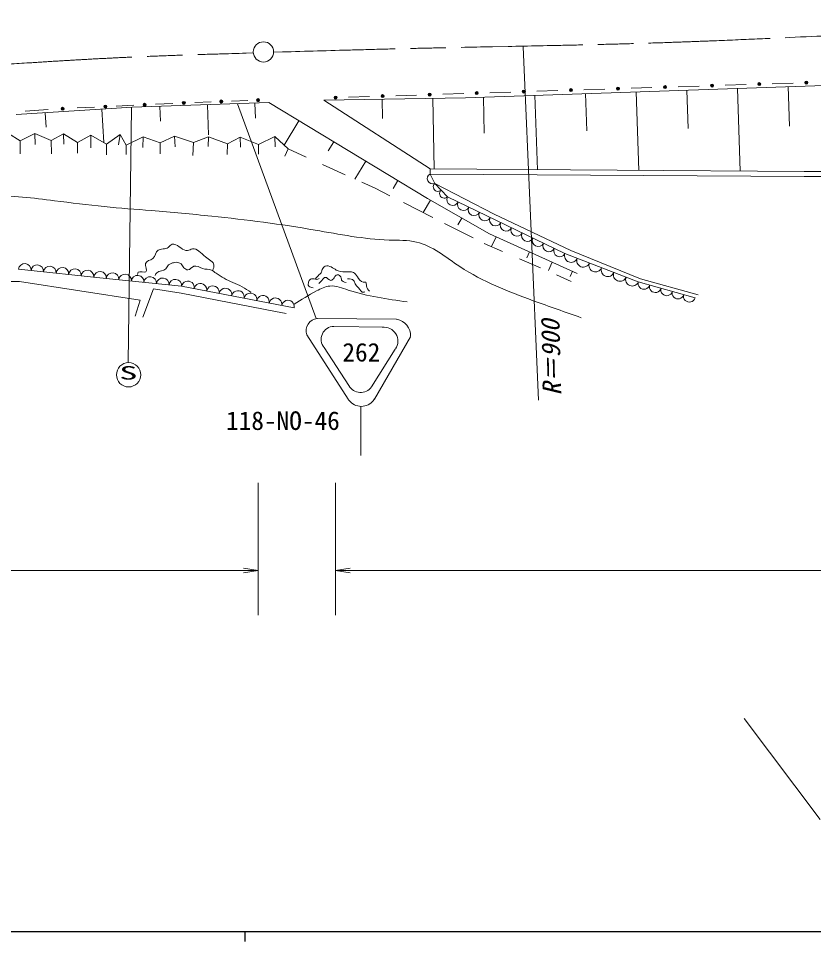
# Model space of a CAD drawing. Units: millimetres, scale not verified. Extents: x 40000 to 680000, y 20000 to 380000.
# Drawn here: x 145663 to 224106, y 204000 to 295137 of the extents above; entities that cross this region are included whole.
import ezdxf
from ezdxf.enums import TextEntityAlignment as Align

# ---------------------------------------------------------------- set-up
doc = ezdxf.new("R2010")
doc.units = ezdxf.units.MM
doc.header["$LTSCALE"] = 1000
doc.linetypes.add('CHAIN', pattern=[18.5, 12, -1.5, 3.5, -1.5])
for name, color, linetype, lineweight in [('M-BGD', 7, 'Continuous', 13), ('M-BMK', 2, 'CHAIN', 13), ('M-BMK-SRVR', 3, 'Continuous', 13), ('M-STR-HTXT', 7, 'Continuous', 13), ('M-STR-STR3', 7, 'Continuous', 13), ('M-STR-STRC', 7, 'Continuous', 13), ('M-TTL-BAND', 7, 'Continuous', 25)]:
    doc.layers.add(name, color=color, linetype=linetype, lineweight=lineweight)
doc.styles.add('ＭＳ ゴシック', font='')
doc.styles.get('ＭＳ ゴシック').set_extended_font_data('MS Gothic')

# ---------------------------------------------------------------- blocks, each defined once
blk = doc.blocks.new('open_arrow')
at = {"color": 0, "linetype": 'Continuous', "lineweight": -2}
blk.add_lwpolyline([(7.5, 1.25), (0, 0), (7.5, -1.25)], dxfattribs=at)

msp = doc.modelspace()

# ---------------------------------------------------------------- linework, layer by layer
at = {"layer": 'M-BGD'}
for p, q in [((189780, 287314), (245141, 289217)), ((198878, 288020), (196814, 287955)), ((203523, 288168), (201459, 288102)), ((208167, 288316), (206103, 288250)), ((212812, 288464), (210748, 288398)), ((211725, 284266), (211595, 288064)), ((217457, 288611), (215392, 288546)), ((216873, 280074), (216592, 288236)), ((222101, 288759), (220037, 288694)), ((221723, 284496), (221589, 288408)), ((175789, 287062), (189780, 287314)), ((180300, 287429), (178236, 287363)), ((181584, 285269), (181550, 287166)), ((184945, 287577), (182881, 287511)), ((186675, 280274), (186549, 287256)), ((189589, 287725), (187525, 287659)), ((191612, 283803), (191548, 287375)), ((194234, 287872), (192170, 287807)), ((196856, 280207), (196604, 287549)), ((201727, 284036), (201601, 287721)), ((206864, 280140), (206598, 287892)), ((145432, 285640), (156867, 286364)), ((151448, 286309), (153167, 286388)), ((154082, 282896), (153874, 286174)), ((155316, 286486), (157035, 286565)), ((156867, 286364), (170357, 286827)), ((159183, 286664), (160902, 286742)), ((159667, 284983), (159616, 286458)), ((163051, 286841), (164665, 286900)), ((164420, 283643), (164318, 286620)), ((166683, 286974), (168297, 287033)), ((169039, 285280), (168988, 286780)), ((170357, 286827), (186017, 277361)), ((186295, 280276), (175789, 287062)), ((146311, 285999), (148594, 286137)), ((148396, 284394), (148305, 285822)), ((171877, 282619), (173333, 285028)), ((145836, 283068), (144682, 283767)), ((147289, 283767), (145836, 283068)), ((148899, 283083), (147289, 283767)), ((147289, 283767), (147304, 282698)), ((150096, 283738), (148899, 283083)), ((151478, 282883), (150096, 283738)), ((150096, 283738), (150125, 282712)), ((152817, 283610), (151478, 282883)), ((154356, 282741), (152817, 283610)), ((152817, 283610), (152817, 282370)), ((155695, 283667), (154356, 282741)), ((155695, 283667), (155524, 282655)), ((156280, 282641), (155695, 283667)), ((157975, 283439), (156280, 282641)), ((157975, 283439), (157946, 282413)), ((159642, 282855), (157975, 283439)), ((161067, 283510), (159642, 282855)), ((162919, 282883), (161067, 283510)), ((161067, 283510), (161109, 282470)), ((164415, 283453), (162919, 282883)), ((164415, 283453), (164386, 282484)), ((166281, 282755), (164415, 283453)), ((170954, 283467), (169344, 282684)), ((172279, 282249), (170954, 283467)), ((170954, 283467), (170997, 282456)), ((145836, 283068), (145822, 281772)), ((148899, 283083), (148928, 281772)), ((151478, 282883), (151478, 281843)), ((154356, 282741), (154356, 281672)), ((156280, 282641), (156294, 281715)), ((159642, 282855), (159642, 281758)), ((162919, 282883), (162876, 281615)), ((166281, 282755), (166267, 281701)), ((167521, 283425), (166281, 282755)), ((169344, 282684), (167521, 283425)), ((167521, 283425), (167578, 282442)), ((169344, 282684), (169344, 281743)), ((176230, 282057), (176770, 282951)), ((172279, 282249), (171952, 281544)), ((174041, 281452), (172279, 282249)), ((177902, 279706), (175670, 280716)), ((178858, 279280), (179924, 281044)), ((186295, 280276), (186292, 279776)), ((223179, 280033), (186295, 280276)), ((238591, 280067), (223179, 280033)), ((180863, 278367), (179549, 278961)), ((182627, 278338), (183102, 279123)), ((223178, 279533), (186292, 279776)), ((186292, 279776), (186731, 278852)), ((238615, 279567), (223178, 279533)), ((182319, 277630), (180863, 278367)), ((186731, 278852), (187982, 277522)), ((186731, 278852), (192608, 275807)), ((185586, 275976), (186315, 277181)), ((186017, 277361), (192129, 273880)), ((187982, 277522), (199581, 271933)), ((186536, 275495), (183647, 276958)), ((189024, 274767), (189403, 275433)), ((192608, 275807), (200175, 272234)), ((190533, 273471), (187695, 274908)), ((192129, 273880), (200792, 269972)), ((192341, 272607), (192782, 273585)), ((193421, 272136), (191606, 272928)), ((195818, 271494), (196089, 272094)), ((199581, 271933), (206818, 269134)), ((200175, 272234), (207023, 269431)), ((197166, 270502), (195085, 271410)), ((197950, 270255), (198325, 271085)), ((154323, 269472), (145663, 270376)), ((200189, 269182), (198742, 269814)), ((200083, 269659), (200320, 270185)), ((141943, 269192), (145754, 269155)), ((145754, 269155), (157661, 267323)), ((161755, 268696), (154323, 269472)), ((206818, 269134), (212417, 267555)), ((207023, 269431), (212729, 267843)), ((157920, 265658), (158989, 268445)), ((158989, 268445), (161714, 268027)), ((161714, 268027), (171021, 266215)), ((172871, 266563), (161755, 268696)), ((157661, 267323), (157161, 265735)), ((171021, 266215), (172073, 266016))]:
    msp.add_line(p, q, dxfattribs=at)
for centre, radius in [((223391, 288800), 150), ((195524, 287914), 150), ((195524, 287914), 100), ((200169, 288061), 150), ((200169, 288061), 100), ((200169, 288061), 50), ((204813, 288209), 150), ((204813, 288209), 100), ((204813, 288209), 50), ((209458, 288357), 150), ((209458, 288357), 100), ((209458, 288357), 50), ((214102, 288505), 150), ((214102, 288505), 100), ((214102, 288505), 50), ((218747, 288652), 150), ((218747, 288652), 100), ((218747, 288652), 50), ((223391, 288800), 100), ((223391, 288800), 50), ((165674, 286937), 150), ((169306, 287070), 150), ((169306, 287070), 100), ((169306, 287070), 50), ((176946, 287322), 150), ((176946, 287322), 100), ((176946, 287322), 50), ((181591, 287470), 150), ((181591, 287470), 100), ((181591, 287470), 50), ((186235, 287618), 150), ((186235, 287618), 100), ((186235, 287618), 50), ((190880, 287766), 150), ((190880, 287766), 100), ((190880, 287766), 50), ((195524, 287914), 50), ((150021, 286223), 150), ((150021, 286223), 100), ((150021, 286223), 50), ((154241, 286437), 150), ((154241, 286437), 100), ((154241, 286437), 50), ((158109, 286614), 150), ((158109, 286614), 100), ((158109, 286614), 50), ((161977, 286792), 150), ((161977, 286792), 100), ((161977, 286792), 50), ((165674, 286937), 100), ((165674, 286937), 50)]:
    msp.add_circle(centre, radius, dxfattribs=at)
for centre, radius, start, end in [((186511, 279314), 512, 115.40945, 295.40945), ((187044, 278519), 456, 133.23761, 313.23761), ((187669, 277854), 456, 133.23761, 313.23761), ((188509, 277268), 585, 154.27457, 334.27457), ((189563, 276760), 585, 154.27457, 334.27457), ((190618, 276252), 585, 154.27457, 334.27457), ((191672, 275743), 585, 154.27457, 334.27457), ((192727, 275235), 585, 154.27457, 334.27457), ((193781, 274727), 585, 154.27457, 334.27457), ((194836, 274219), 585, 154.27457, 334.27457), ((195890, 273711), 585, 154.27457, 334.27457), ((196945, 273203), 585, 154.27457, 334.27457), ((197999, 272695), 585, 154.27457, 334.27457), ((199054, 272187), 585, 154.27457, 334.27457), ((200184, 271700), 647, 158.85197, 338.85197), ((146282, 270312), 622, 354.03551, 174.03551), ((147519, 270182), 622, 354.03551, 174.03551), ((201390, 271233), 647, 158.85197, 338.85197), ((202597, 270766), 647, 158.85197, 338.85197), ((148756, 270053), 622, 354.03551, 174.03551), ((149993, 269924), 622, 354.03551, 174.03551), ((151230, 269795), 622, 354.03551, 174.03551), ((152467, 269665), 622, 354.03551, 174.03551), ((153704, 269536), 622, 354.03551, 174.03551), ((154942, 269407), 623, 354.04287, 174.04287), ((156181, 269278), 623, 354.04287, 174.04287), ((157420, 269148), 623, 354.04287, 174.04287), ((203803, 270300), 647, 158.85197, 338.85197), ((205009, 269833), 647, 158.85197, 338.85197), ((158658, 269019), 623, 354.04287, 174.04287), ((159897, 268890), 623, 354.04287, 174.04287), ((161136, 268761), 623, 354.04287, 174.04287), ((162373, 268578), 629, 349.13919, 169.13919), ((163608, 268341), 629, 349.13919, 169.13919), ((206215, 269367), 647, 158.85197, 338.85197), ((207378, 268976), 582, 164.25607, 344.25607), ((164843, 268104), 629, 349.13919, 169.13919), ((166078, 267867), 629, 349.13919, 169.13919), ((167313, 267630), 629, 349.13919, 169.13919), ((168548, 267393), 629, 349.13919, 169.13919), ((208498, 268660), 582, 164.25607, 344.25607), ((209617, 268344), 582, 164.25607, 344.25607), ((210737, 268029), 582, 164.25607, 344.25607), ((169783, 267156), 629, 349.13919, 169.13919), ((171018, 266919), 629, 349.13919, 169.13919), ((172253, 266682), 629, 349.13919, 169.13919), ((211857, 267713), 582, 164.25607, 344.25607)]:
    msp.add_arc(centre, radius, start, end, dxfattribs=at)
for points, knots in [([(137942, 277712), (138951, 277630), (139961, 277547), (140971, 277559), (141610, 277566), (142250, 277612), (142889, 277627), (145004, 277679), (147117, 277407), (149221, 277141), (150860, 276934), (152493, 276730), (154133, 276566), (155681, 276411), (157234, 276292), (158786, 276164), (160770, 276001), (162751, 275824), (164732, 275618), (168145, 275263), (171555, 274821), (174928, 274240), (177342, 273824), (179736, 273338), (182224, 273263), (183139, 273236), (184067, 273264), (184924, 273062), (186487, 272694), (187816, 271560), (189222, 270635), (191494, 269138), (193964, 268185), (196460, 267274), (198026, 266703), (199602, 266148), (201178, 265594)], [0, 0, 0, 0, 1, 1, 1, 2, 2, 2, 3, 3, 3, 4, 4, 4, 5, 5, 5, 6, 6, 6, 7, 7, 7, 8, 8, 8, 9, 9, 9, 10, 10, 10, 11, 11, 11, 12, 12, 12, 12]), ([(164832, 270274), (164901, 270459), (164970, 270644), (164953, 270797), (164916, 271132), (164474, 271320), (164107, 271603), (163640, 271963), (163296, 272477), (162839, 272388), (162677, 272356), (162501, 272249), (162336, 272227), (161877, 272165), (161507, 272761), (161007, 272851), (160945, 272862), (160881, 272866), (160826, 272851), (160672, 272811), (160579, 272632), (160443, 272529), (160159, 272314), (159685, 272430), (159436, 272247), (159208, 272079), (159171, 271658), (158913, 271442), (158684, 271250), (158280, 271220), (158208, 270958), (158137, 270700), (158391, 270213), (158228, 270113), (158085, 270024), (157617, 270236), (157483, 270073), (157442, 270022), (157433, 269937), (157423, 269851)], [0, 0, 0, 0, 1, 1, 1, 2, 2, 2, 3, 3, 3, 4, 4, 4, 5, 5, 5, 6, 6, 6, 7, 7, 7, 8, 8, 8, 9, 9, 9, 10, 10, 10, 11, 11, 11, 12, 12, 12, 13, 13, 13, 13]), ([(168597, 268099), (168315, 268291), (168032, 268484), (167732, 268643), (167432, 268802), (167116, 268929), (166805, 269066), (166229, 269321), (165676, 269612), (165154, 269992), (165010, 270097), (164868, 270210), (164712, 270274), (164437, 270387), (164119, 270352), (163805, 270455), (163516, 270551), (163230, 270765), (162980, 270677), (162774, 270604), (162593, 270326), (162376, 270314), (162243, 270307), (162095, 270400), (161993, 270516), (161881, 270642), (161824, 270796), (161712, 270898), (161546, 271049), (161259, 271089), (161027, 271039), (160921, 271016), (160827, 270974), (160725, 270938), (160633, 270906), (160534, 270877), (160463, 270818), (160345, 270718), (160305, 270530), (160201, 270415), (159994, 270184), (159535, 270247), (159316, 270032), (159246, 269964), (159200, 269867), (159155, 269771)], [0, 0, 0, 0, 1, 1, 1, 2, 2, 2, 3, 3, 3, 4, 4, 4, 5, 5, 5, 6, 6, 6, 7, 7, 7, 8, 8, 8, 9, 9, 9, 10, 10, 10, 11, 11, 11, 12, 12, 12, 13, 13, 13, 14, 14, 14, 15, 15, 15, 15]), ([(174985, 269433), (175059, 269540), (175134, 269647), (175227, 269741), (175325, 269840), (175445, 269924), (175513, 270038), (175568, 270129), (175590, 270240), (175634, 270346), (175695, 270492), (175798, 270630), (175931, 270687), (176108, 270763), (176336, 270695), (176525, 270599), (176707, 270507), (176852, 270388), (177020, 270302), (177276, 270171), (177584, 270114), (177878, 270115), (178025, 270115), (178169, 270130), (178318, 270126), (178451, 270122), (178588, 270104), (178703, 270049), (178869, 269970), (178987, 269814), (179099, 269642), (179254, 269404), (179398, 269132), (179682, 269114), (179770, 269109), (179871, 269127), (179924, 269092), (179999, 269042), (179977, 268884), (179990, 268751), (180013, 268517), (180150, 268364), (180287, 268212)], [0, 0, 0, 0, 1, 1, 1, 2, 2, 2, 3, 3, 3, 4, 4, 4, 5, 5, 5, 6, 6, 6, 7, 7, 7, 8, 8, 8, 9, 9, 9, 10, 10, 10, 11, 11, 11, 12, 12, 12, 13, 13, 13, 14, 14, 14, 14]), ([(175293, 268971), (175427, 269102), (175560, 269233), (175700, 269400), (175763, 269475), (175827, 269557), (175898, 269576), (176078, 269624), (176302, 269271), (176492, 269268), (176612, 269266), (176719, 269403), (176811, 269543), (176902, 269680), (176979, 269820), (177097, 269840), (177254, 269866), (177483, 269681), (177515, 269488), (177525, 269426), (177515, 269363), (177526, 269312), (177559, 269158), (177784, 269120), (178010, 269081)], [0, 0, 0, 0, 1, 1, 1, 2, 2, 2, 3, 3, 3, 4, 4, 4, 5, 5, 5, 6, 6, 6, 7, 7, 7, 8, 8, 8, 8]), ([(174743, 268553), (174515, 268601), (174286, 268648), (174248, 268806), (174232, 268872), (174250, 268958), (174270, 269037), (174298, 269145), (174332, 269243), (174402, 269323), (174452, 269380), (174519, 269428), (174589, 269444), (174744, 269480), (174915, 269360), (175073, 269367), (175160, 269371), (175243, 269413), (175326, 269455)], [0, 0, 0, 0, 1, 1, 1, 2, 2, 2, 3, 3, 3, 4, 4, 4, 5, 5, 5, 6, 6, 6, 6]), ([(178142, 269433), (178377, 269428), (178613, 269424), (178725, 269279), (178794, 269191), (178816, 269049), (178868, 268938), (178943, 268779), (179080, 268681), (179209, 268531), (179374, 268340), (179527, 268063), (179737, 268102), (179769, 268108), (179802, 268122), (179836, 268135)], [0, 0, 0, 0, 1, 1, 1, 2, 2, 2, 3, 3, 3, 4, 4, 4, 5, 5, 5, 5]), ([(172851, 266925), (173568, 267374), (174285, 267822), (175062, 268234), (175491, 268462), (175938, 268678), (176393, 268718), (176987, 268771), (177595, 268523), (178197, 268322), (179171, 267997), (180128, 267795), (181101, 267618), (182059, 267444), (183032, 267295), (184004, 267145)], [0, 0, 0, 0, 1, 1, 1, 2, 2, 2, 3, 3, 3, 4, 4, 4, 5, 5, 5, 5])]:
    msp.add_open_spline(points, degree=3, knots=knots, dxfattribs=at)
at = {"layer": 'M-BMK'}
for points, knots in [([(170842, 291803), (175458, 291939), (180075, 292074), (184692, 292181), (192935, 292373), (201181, 292476), (209421, 292753), (215145, 292945), (220867, 293221), (226590, 293478), (240640, 294108), (254693, 294622), (268747, 295137)], [0, 0, 0, 0, 1, 1, 1, 2, 2, 2, 3, 3, 3, 4, 4, 4, 4]), ([(71334, 282746), (74344, 283245), (77353, 283743), (80372, 284180), (84627, 284796), (88900, 285290), (93168, 285818), (97616, 286369), (102059, 286958), (106511, 287457), (112066, 288080), (117637, 288563), (123210, 289018), (129398, 289522), (135587, 289990), (141780, 290422), (147057, 290790), (152336, 291131), (157620, 291358), (161353, 291519), (165088, 291623), (168823, 291727)], [0, 0, 0, 0, 1, 1, 1, 2, 2, 2, 3, 3, 3, 4, 4, 4, 5, 5, 5, 6, 6, 6, 7, 7, 7, 7])]:
    msp.add_open_spline(points, degree=3, knots=knots, dxfattribs=at)
at = {"layer": 'M-BMK-SRVR'}
msp.add_circle((169835, 291833), 1000, dxfattribs=at)
at = {"layer": 'M-STR-HTXT'}
for p, q in [((195456, 292340), (196983, 257464)), ((224755, 216035), (217255, 226035))]:
    msp.add_line(p, q, dxfattribs=at)
at = {"layer": 'M-STR-STR3'}
for p, q in [((169303, 249275), (169303, 236229)), ((176939, 249275), (176939, 236229)), ((169303, 240630), (70881, 240630)), ((293853, 240630), (176939, 240630))]:
    msp.add_line(p, q, dxfattribs=at)
at = {"layer": 'M-STR-STRC'}
for p, q in [((156502, 261155), (156806, 286362)), ((175038, 265499), (167285, 286722)), ((175176, 265513), (182927, 265446)), ((176785, 264732), (181750, 264645)), ((174115, 263897), (178176, 257541)), ((184347, 263697), (180805, 257557)), ((175822, 262649), (178260, 258890)), ((182817, 262471), (180504, 258754)), ((179431, 256823), (179438, 251973))]:
    msp.add_line(p, q, dxfattribs=at)
msp.add_circle((156527, 259955), 1200, dxfattribs=at)
for centre, radius, start, end in [((175240, 264314), 1203, 94.43275, 199.66571), ((182713, 263833), 1628, 356.45141, 80.70385), ((176802, 263460), 1272, 90.75444, 219.64554), ((181728, 263285), 1369, 325.28178, 97.69918), ((179426, 259550), 1340, 209.48053, 323.54029), ((179484, 258373), 1537, 204.26737, 309.48214), ((179484, 258373), 1537, 310.01897, 329.28175)]:
    msp.add_arc(centre, radius, start, end, dxfattribs=at)
at = {"layer": 'M-TTL-BAND'}
for p, q in [((40000, 205000), (579000, 205000)), ((168000, 205000), (168000, 204000))]:
    msp.add_line(p, q, dxfattribs=at)

# ---------------------------------------------------------------- block references
at = {"layer": 'M-STR-STR3', "xscale": 193, "yscale": 193, "rotation": 180}
msp.add_blockref('open_arrow', (169303, 240630), dxfattribs=at)
at = {"layer": 'M-STR-STR3', "xscale": 193, "yscale": 193}
msp.add_blockref('open_arrow', (176939, 240630), dxfattribs=at)

# ---------------------------------------------------------------- texts
at = {"layer": 'M-STR-HTXT', "style": 'ＭＳ ゴシック', "oblique": 15}
msp.add_text('R＝900', height=1833, rotation=91.432, dxfattribs=at).set_placement((199771, 257941), align=Align.BOTTOM_LEFT)
at = {"layer": 'M-STR-STRC', "style": 'ＭＳ ゴシック'}
for s, p in [('262', (177622, 260716)), ('118-NO-46', (166142, 253960))]:
    msp.add_text(s, height=1833, dxfattribs=at).set_placement(p, align=Align.BOTTOM_LEFT)
at = {"layer": 'M-STR-STRC', "style": 'ＭＳ ゴシック', "width": 2}
msp.add_text('S', height=1320, dxfattribs=at).set_placement((155608, 259092), align=Align.BOTTOM_LEFT)

doc.saveas('drawing.dxf')
